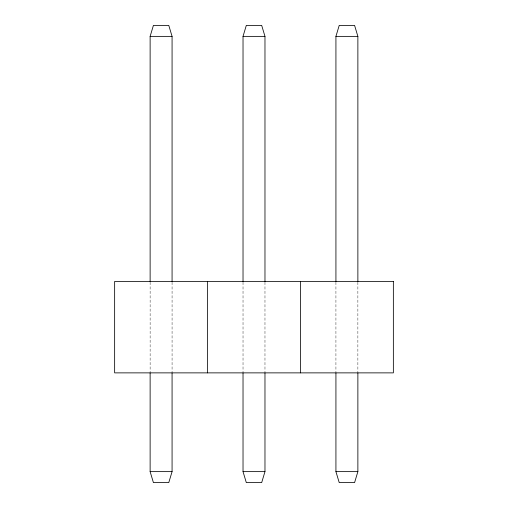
<?xml version="1.0" encoding="UTF-8"?>
<svg xmlns="http://www.w3.org/2000/svg" width="508" height="508" viewBox="0 0 508 508"><rect width="100%" height="100%" fill="white"/><g stroke="black" fill="none" stroke-linecap="round" stroke-linejoin="round"><path stroke-width="0.38" stroke-dasharray="2.54 1.91" d="M357.873 282.219L357.873 372.085M335.928 282.219L335.928 372.085M264.973 282.219L264.973 372.085M243.027 282.219L243.027 372.085M172.072 282.219L172.072 372.085M150.127 282.219L150.127 372.085"/><path stroke-width="0.76" d="M150.127 281.432L150.127 36.373L153.416 25.4L168.777 25.4L172.072 36.373L172.072 281.432M243.027 281.432L243.027 36.373L246.316 25.4L261.684 25.4L264.973 36.373L264.973 281.432M172.072 372.872L172.072 471.627L168.777 482.6L153.416 482.6L150.127 471.627L150.127 372.872M335.928 281.432L335.928 36.373L339.223 25.4L354.584 25.4L357.873 36.373L357.873 281.432M264.973 372.872L264.973 471.627L261.684 482.6L246.316 482.6L243.027 471.627L243.027 372.872M357.873 372.872L357.873 471.627L354.584 482.6L339.223 482.6L335.928 471.627L335.928 372.872M150.127 36.373L172.072 36.373M243.027 36.373L264.973 36.373M335.928 36.373L357.873 36.373M150.127 471.627L172.072 471.627M243.027 471.627L264.973 471.627M335.928 471.627L357.873 471.627M300.45 281.432L300.45 372.872M207.55 281.432L207.55 372.872M393.357 281.432L114.643 281.432L114.643 372.872L393.357 372.872L393.357 281.432"/></g></svg>
